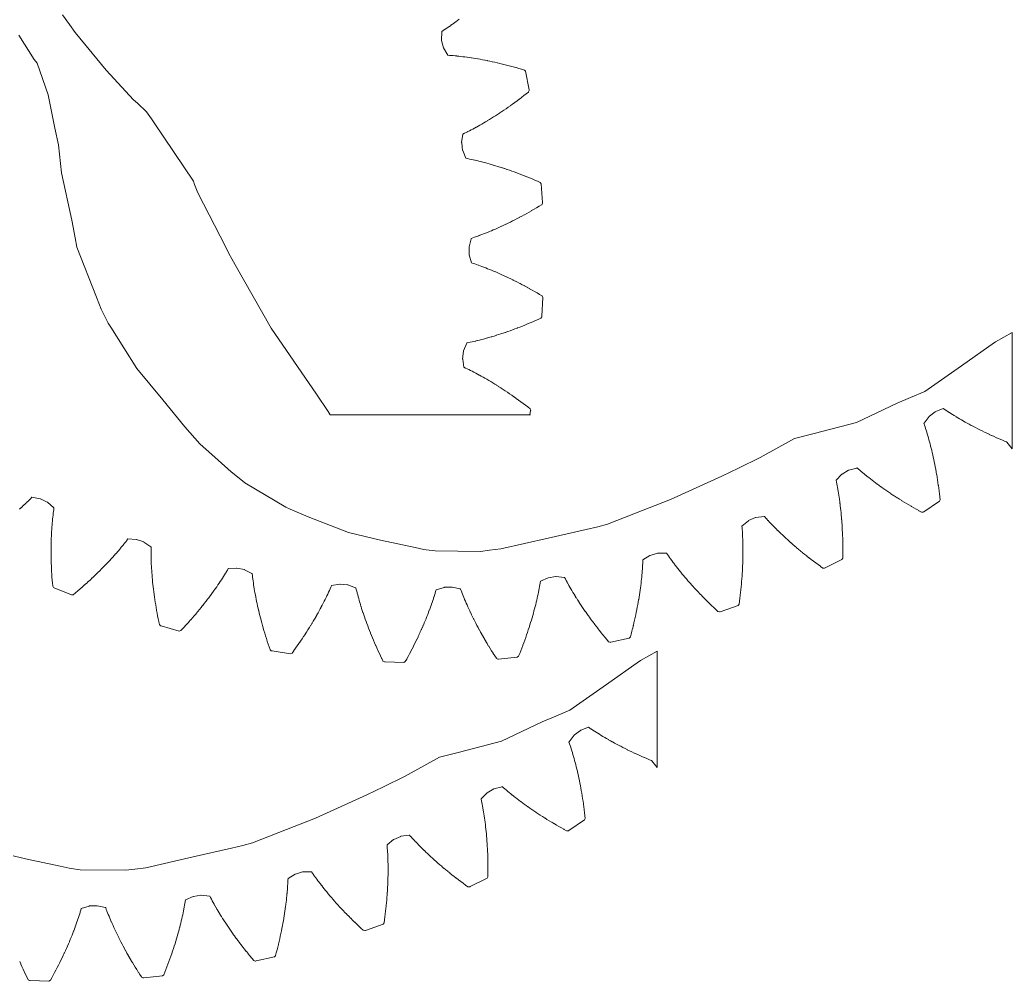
# Model space of a CAD drawing. Header units: inches. Extents: x 503.6 to 598.2, y -152.3 to -73.6.
# Drawn here: x 550.89 to 598.22, y -152.26 to -106.42 of the extents above; entities that cross this region are included whole.
import ezdxf

# ---------------------------------------------------------------- set-up
doc = ezdxf.new("R2010")
doc.units = ezdxf.units.IN
doc.header["$MEASUREMENT"] = 0
doc.layers.add('Layer 1', color=7, linetype='Continuous')

msp = doc.modelspace()

# ---------------------------------------------------------------- linework, layer by layer
at = {"layer": 'Layer 1', "color": 163, "lineweight": 5}
for points in [[(571.844, -106.396), (571.764, -106.455), (571.762, -106.457), (571.684, -106.514), (571.681, -106.516), (571.604, -106.572), (571.601, -106.574), (571.525, -106.629), (571.522, -106.63), (571.448, -106.683), (571.445, -106.685), (571.371, -106.736), (571.368, -106.738), (571.296, -106.788), (571.293, -106.79), (571.222, -106.838), (571.219, -106.84), (571.149, -106.887), (571.146, -106.888), (571.077, -106.934), (571.074, -106.935), (571.006, -106.979), (571.006, -106.993), (570.999, -107.39), (571.002, -107.402), (571.091, -107.752), (571.098, -107.764), (571.296, -108.109), (571.298, -108.109), (571.379, -108.115), (571.383, -108.115), (571.465, -108.122), (571.468, -108.122), (571.552, -108.129), (571.555, -108.129), (571.642, -108.137), (571.645, -108.138), (571.733, -108.146), (571.736, -108.147), (571.825, -108.156), (571.828, -108.156), (571.92, -108.167), (571.923, -108.167), (572.016, -108.178), (572.019, -108.179), (572.113, -108.191), (572.117, -108.191), (572.213, -108.204), (572.216, -108.204), (572.314, -108.218), (572.318, -108.219), (572.417, -108.233), (572.421, -108.234), (572.522, -108.249), (572.525, -108.25), (572.628, -108.267), (572.631, -108.267), (572.736, -108.285), (572.74, -108.285), (572.845, -108.304), (572.849, -108.305), (572.957, -108.324), (572.96, -108.325), (573.07, -108.346), (573.073, -108.347), (573.184, -108.368), (573.188, -108.369), (573.3, -108.392), (573.304, -108.393), (573.418, -108.417), (573.422, -108.418), (573.537, -108.443), (573.541, -108.444), (573.658, -108.47), (573.662, -108.471), (573.78, -108.499), (573.785, -108.5), (573.905, -108.528), (573.909, -108.53), (574.03, -108.56), (574.035, -108.561), (574.157, -108.592), (574.162, -108.593), (574.286, -108.626), (574.29, -108.627), (574.416, -108.661), (574.42, -108.662), (574.548, -108.697), (574.552, -108.698), (574.681, -108.735), (574.685, -108.736), (574.816, -108.774), (574.82, -108.775), (574.952, -108.815), (574.953, -108.817), (575.006, -108.874), (575.175, -109.755), (575.18, -109.785), (575.18, -109.788), (575.152, -109.86), (575.148, -109.863), (575.041, -109.948), (575.037, -109.951), (574.93, -110.034), (574.927, -110.037), (574.82, -110.119), (574.817, -110.122), (574.712, -110.201), (574.708, -110.204), (574.603, -110.282), (574.6, -110.285), (574.496, -110.361), (574.493, -110.363), (574.39, -110.438), (574.387, -110.44), (574.285, -110.513), (574.282, -110.516), (574.181, -110.587), (574.177, -110.589), (574.078, -110.659), (574.074, -110.661), (573.975, -110.729), (573.972, -110.731), (573.874, -110.797), (573.871, -110.799), (573.774, -110.864), (573.771, -110.866), (573.675, -110.928), (573.671, -110.931), (573.577, -110.992), (573.574, -110.994), (573.48, -111.053), (573.476, -111.055), (573.384, -111.113), (573.381, -111.115), (573.289, -111.172), (573.286, -111.174), (573.196, -111.229), (573.193, -111.231), (573.103, -111.284), (573.1, -111.286), (573.012, -111.338), (573.009, -111.339), (572.922, -111.39), (572.919, -111.391), (572.833, -111.44), (572.831, -111.442), (572.746, -111.49), (572.743, -111.491), (572.66, -111.537), (572.657, -111.539), (572.575, -111.583), (572.572, -111.585), (572.491, -111.628), (572.488, -111.63), (572.409, -111.672), (572.406, -111.673), (572.327, -111.714), (572.325, -111.715), (572.248, -111.754), (572.245, -111.755), (572.169, -111.793), (572.167, -111.795), (572.092, -111.831), (572.089, -111.832), (572.016, -111.868), (572.014, -111.881), (571.959, -112.275), (571.96, -112.287), (572.006, -112.645), (572.012, -112.658), (572.165, -113.025), (572.168, -113.025), (572.248, -113.041), (572.25, -113.041), (572.332, -113.058), (572.334, -113.059), (572.417, -113.076), (572.42, -113.077), (572.505, -113.095), (572.508, -113.096), (572.594, -113.115), (572.597, -113.116), (572.685, -113.136), (572.688, -113.137), (572.777, -113.159), (572.78, -113.159), (572.871, -113.182), (572.874, -113.183), (572.967, -113.206), (572.97, -113.207), (573.063, -113.231), (573.067, -113.232), (573.162, -113.258), (573.166, -113.259), (573.263, -113.286), (573.266, -113.287), (573.365, -113.315), (573.368, -113.316), (573.468, -113.345), (573.471, -113.346), (573.573, -113.376), (573.576, -113.377), (573.679, -113.409), (573.683, -113.41), (573.787, -113.442), (573.79, -113.444), (573.896, -113.478), (573.9, -113.479), (574.007, -113.514), (574.011, -113.515), (574.119, -113.552), (574.123, -113.553), (574.233, -113.591), (574.237, -113.592), (574.348, -113.631), (574.352, -113.633), (574.465, -113.673), (574.469, -113.675), (574.583, -113.717), (574.587, -113.718), (574.703, -113.761), (574.706, -113.763), (574.824, -113.808), (574.827, -113.809), (574.945, -113.855), (574.95, -113.857), (575.069, -113.905), (575.073, -113.906), (575.194, -113.955), (575.198, -113.957), (575.32, -114.008), (575.324, -114.009), (575.448, -114.062), (575.452, -114.063), (575.577, -114.117), (575.581, -114.119), (575.706, -114.174), (575.708, -114.176), (575.753, -114.239), (575.813, -115.135), (575.814, -115.165), (575.813, -115.168), (575.777, -115.236), (575.773, -115.239), (575.656, -115.31), (575.652, -115.312), (575.535, -115.382), (575.531, -115.384), (575.416, -115.452), (575.412, -115.455), (575.298, -115.521), (575.294, -115.523), (575.181, -115.588), (575.177, -115.59), (575.065, -115.653), (575.061, -115.655), (574.95, -115.716), (574.946, -115.718), (574.836, -115.778), (574.832, -115.78), (574.724, -115.838), (574.72, -115.84), (574.612, -115.897), (574.609, -115.899), (574.502, -115.954), (574.499, -115.955), (574.394, -116.009), (574.39, -116.011), (574.286, -116.063), (574.282, -116.065), (574.18, -116.115), (574.176, -116.117), (574.075, -116.166), (574.071, -116.167), (573.971, -116.215), (573.967, -116.217), (573.868, -116.263), (573.865, -116.264), (573.767, -116.309), (573.764, -116.311), (573.667, -116.354), (573.664, -116.356), (573.569, -116.398), (573.566, -116.399), (573.472, -116.44), (573.469, -116.441), (573.376, -116.48), (573.373, -116.482), (573.282, -116.52), (573.279, -116.521), (573.189, -116.558), (573.186, -116.559), (573.097, -116.594), (573.094, -116.596), (573.007, -116.63), (573.005, -116.631), (572.919, -116.664), (572.916, -116.665), (572.832, -116.697), (572.829, -116.698), (572.746, -116.729), (572.743, -116.73), (572.662, -116.759), (572.659, -116.76), (572.579, -116.788), (572.576, -116.789), (572.498, -116.816), (572.495, -116.817), (572.418, -116.843), (572.415, -116.857), (572.311, -117.24), (572.311, -117.253), (572.313, -117.614), (572.317, -117.627), (572.424, -118.01), (572.426, -118.011), (572.504, -118.036), (572.506, -118.037), (572.585, -118.063), (572.588, -118.064), (572.668, -118.092), (572.671, -118.093), (572.752, -118.122), (572.755, -118.123), (572.838, -118.152), (572.841, -118.153), (572.926, -118.185), (572.929, -118.186), (573.014, -118.218), (573.018, -118.219), (573.105, -118.252), (573.108, -118.254), (573.197, -118.288), (573.2, -118.29), (573.29, -118.325), (573.293, -118.327), (573.385, -118.364), (573.388, -118.365), (573.481, -118.404), (573.484, -118.405), (573.578, -118.445), (573.582, -118.446), (573.677, -118.487), (573.68, -118.489), (573.777, -118.531), (573.781, -118.533), (573.879, -118.577), (573.882, -118.578), (573.982, -118.624), (573.985, -118.625), (574.086, -118.672), (574.09, -118.674), (574.192, -118.722), (574.195, -118.723), (574.298, -118.773), (574.302, -118.775), (574.407, -118.826), (574.41, -118.828), (574.516, -118.88), (574.52, -118.882), (574.626, -118.936), (574.63, -118.938), (574.738, -118.994), (574.742, -118.996), (574.851, -119.053), (574.855, -119.055), (574.965, -119.114), (574.97, -119.116), (575.081, -119.176), (575.085, -119.178), (575.198, -119.24), (575.201, -119.242), (575.315, -119.306), (575.319, -119.308), (575.434, -119.373), (575.438, -119.375), (575.554, -119.442), (575.558, -119.445), (575.675, -119.513), (575.679, -119.516), (575.797, -119.586), (575.798, -119.588), (575.835, -119.656), (575.784, -120.552), (575.782, -120.583), (575.781, -120.585), (575.736, -120.648), (575.732, -120.65), (575.607, -120.707), (575.603, -120.709), (575.479, -120.763), (575.474, -120.765), (575.352, -120.818), (575.348, -120.82), (575.226, -120.872), (575.222, -120.874), (575.102, -120.924), (575.097, -120.926), (574.978, -120.974), (574.974, -120.976), (574.857, -121.023), (574.853, -121.025), (574.736, -121.07), (574.732, -121.072), (574.617, -121.116), (574.613, -121.118), (574.5, -121.161), (574.496, -121.162), (574.383, -121.204), (574.379, -121.205), (574.269, -121.245), (574.265, -121.247), (574.155, -121.285), (574.151, -121.287), (574.043, -121.324), (574.039, -121.326), (573.933, -121.362), (573.929, -121.363), (573.823, -121.398), (573.82, -121.399), (573.716, -121.433), (573.712, -121.434), (573.61, -121.466), (573.606, -121.467), (573.505, -121.499), (573.502, -121.5), (573.402, -121.53), (573.399, -121.531), (573.301, -121.559), (573.297, -121.56), (573.201, -121.588), (573.197, -121.589), (573.102, -121.616), (573.099, -121.616), (573.006, -121.642), (573.002, -121.643), (572.91, -121.667), (572.907, -121.668), (572.816, -121.691), (572.813, -121.692), (572.724, -121.714), (572.721, -121.715), (572.634, -121.736), (572.631, -121.737), (572.545, -121.757), (572.542, -121.758), (572.458, -121.777), (572.455, -121.778), (572.372, -121.796), (572.369, -121.796), (572.288, -121.814), (572.285, -121.814), (572.206, -121.831), (572.2, -121.843), (572.051, -122.211), (572.049, -122.224), (572.006, -122.582), (572.009, -122.596), (572.068, -122.989), (572.07, -122.99), (572.144, -123.025), (572.146, -123.026), (572.221, -123.062), (572.224, -123.063), (572.3, -123.1), (572.303, -123.102), (572.38, -123.14), (572.383, -123.142), (572.462, -123.181), (572.464, -123.183), (572.545, -123.224), (572.547, -123.225), (572.629, -123.268), (572.631, -123.269), (572.714, -123.313), (572.717, -123.315), (572.801, -123.36), (572.804, -123.362), (572.889, -123.409), (572.892, -123.41), (572.978, -123.458), (572.981, -123.46), (573.068, -123.51), (573.071, -123.512), (573.16, -123.563), (573.163, -123.564), (573.253, -123.617), (573.256, -123.619), (573.347, -123.673), (573.35, -123.675), (573.442, -123.73), (573.445, -123.732), (573.538, -123.79), (573.542, -123.792), (573.636, -123.85), (573.639, -123.852), (573.735, -123.913), (573.738, -123.915), (573.834, -123.977), (573.838, -123.979), (573.935, -124.042), (573.939, -124.045), (574.037, -124.11), (574.04, -124.112), (574.14, -124.179), (574.143, -124.181), (574.244, -124.25), (574.247, -124.252), (574.349, -124.322), (574.353, -124.325), (574.455, -124.397), (574.458, -124.399), (574.562, -124.473), (574.565, -124.475), (574.67, -124.551), (574.673, -124.553), (574.778, -124.63), (574.782, -124.633), (574.888, -124.712), (574.891, -124.715), (574.999, -124.795), (575.002, -124.798), (575.11, -124.88), (575.114, -124.883), (575.222, -124.967), (575.223, -124.97), (575.251, -125.042), (575.25, -125.049), (575.212, -125.254), (575.214, -125.254), (575.25, -125.261), (575.218, -125.261), (575.216, -125.261), (575.215, -125.261), (574.603, -125.261), (574.545, -125.261), (574.49, -125.261), (574.437, -125.261), (574.385, -125.261), (574.335, -125.261), (572.744, -125.261), (572.683, -125.261), (572.675, -125.261), (572.674, -125.261), (572.672, -125.261), (572.671, -125.261), (572.67, -125.261), (572.668, -125.261), (572.667, -125.261), (572.66, -125.261), (572.655, -125.261), (572.651, -125.261), (572.539, -125.261), (572.295, -125.261), (572.189, -125.261), (572.087, -125.261), (571.989, -125.261), (571.893, -125.261), (571.801, -125.261), (571.712, -125.261), (571.626, -125.261), (571.543, -125.261), (571.462, -125.261), (571.384, -125.261), (571.308, -125.261), (571.235, -125.261), (571.164, -125.261), (571.025, -125.261), (569.745, -125.261), (569.681, -125.261), (569.62, -125.261), (569.561, -125.261), (569.505, -125.261), (569.45, -125.261), (569.409, -125.261), (569.276, -125.261), (567.404, -125.261), (565.857, -125.261), (565.837, -125.261), (565.692, -125.261), (565.588, -125.105), (565.036, -124.275), (562.871, -121.124), (561.154, -118.108), (560.993, -117.826), (560.852, -117.567), (560.713, -117.267), (559.373, -114.678), (559.223, -114.274), (559.167, -114.122), (557.289, -111.333), (557.163, -111.15), (556.929, -110.812), (556.493, -110.401), (556.313, -110.231), (554.997, -108.814), (553.528, -107.019), (553.254, -106.641), (552.927, -106.191)], [(550.832, -107.153), (551.572, -108.316), (551.718, -108.485), (552.237, -109.999), (552.561, -111.589), (552.722, -112.381), (552.871, -113.711), (553.358, -115.981), (553.523, -116.818), (553.611, -117.264), (554.546, -119.648), (554.768, -120.213), (555.094, -120.879), (555.221, -121.079), (556.468, -123.047), (557.698, -124.543), (558.755, -125.83), (559.466, -126.635), (560.35, -127.421), (560.972, -127.974), (561.431, -128.348), (561.616, -128.501), (563.576, -129.659), (563.775, -129.751), (564.637, -130.119), (566.565, -130.865), (568.082, -131.241), (569.736, -131.586), (570.16, -131.675), (570.268, -131.69), (570.691, -131.75), (572.864, -131.77), (573.291, -131.719), (573.822, -131.655), (576.083, -131.142), (577.902, -130.729), (578.447, -130.603), (578.914, -130.466), (580.164, -129.978), (581.923, -129.291), (584.366, -128.175), (585.157, -127.796), (586.196, -127.298), (587.836, -126.386), (588.775, -126.143), (590.786, -125.624), (592.725, -124.699), (593.375, -124.429), (594.046, -124.149), (595.794, -122.917), (597.373, -121.803), (597.403, -121.786), (597.422, -121.776), (598.216, -121.329), (598.216, -121.6), (598.216, -121.771), (598.216, -122.364), (598.216, -122.442), (598.216, -122.568), (598.216, -123.657), (598.216, -123.766), (598.216, -123.857), (598.216, -124.579), (598.216, -124.625), (598.216, -124.672), (598.216, -124.72), (598.216, -124.769), (598.216, -124.818), (598.216, -124.868), (598.216, -124.919), (598.216, -124.971), (598.216, -125.023), (598.216, -125.076), (598.216, -125.129), (598.216, -125.183), (598.216, -125.238), (598.216, -125.294), (598.216, -125.35), (598.216, -125.407), (598.216, -125.465), (598.216, -125.5), (598.216, -125.558), (598.216, -125.718), (598.216, -125.778), (598.216, -125.838), (598.216, -125.9), (598.216, -125.962), (598.216, -126.024), (598.216, -126.087), (598.216, -126.151), (598.216, -126.215), (598.216, -126.28), (598.216, -126.345), (598.216, -126.411), (598.216, -126.477), (598.216, -126.527), (598.216, -126.872), (597.957, -126.564), (597.944, -126.547), (597.94, -126.546), (597.849, -126.509), (597.845, -126.507), (597.723, -126.456), (597.719, -126.454), (597.599, -126.402), (597.595, -126.401), (597.478, -126.349), (597.474, -126.347), (597.358, -126.296), (597.354, -126.294), (597.24, -126.242), (597.236, -126.24), (597.124, -126.189), (597.12, -126.187), (597.01, -126.135), (597.007, -126.133), (596.899, -126.082), (596.895, -126.08), (596.789, -126.028), (596.785, -126.026), (596.681, -125.975), (596.677, -125.973), (596.575, -125.921), (596.572, -125.919), (596.471, -125.868), (596.468, -125.866), (596.37, -125.815), (596.366, -125.813), (596.27, -125.762), (596.266, -125.76), (596.172, -125.709), (596.169, -125.707), (596.076, -125.656), (596.073, -125.655), (595.982, -125.604), (595.978, -125.602), (595.89, -125.552), (595.887, -125.55), (595.799, -125.5), (595.797, -125.498), (595.711, -125.449), (595.708, -125.447), (595.625, -125.397), (595.622, -125.396), (595.54, -125.346), (595.538, -125.345), (595.458, -125.296), (595.457, -125.296), (595.455, -125.294), (595.377, -125.246), (595.374, -125.244), (595.298, -125.196), (595.295, -125.194), (595.222, -125.147), (595.222, -125.147), (595.218, -125.145), (595.146, -125.098), (595.143, -125.096), (595.073, -125.05), (595.07, -125.048), (595.002, -125.002), (595.002, -125.002), (594.999, -125), (594.933, -124.955), (594.57, -125.1), (594.551, -125.108), (594.268, -125.324), (594.262, -125.329), (594.259, -125.331), (594.254, -125.335), (594.015, -125.649), (594.01, -125.656), (594.005, -125.662), (594.006, -125.664), (594.032, -125.741), (594.033, -125.744), (594.06, -125.823), (594.06, -125.826), (594.087, -125.906), (594.087, -125.909), (594.114, -125.991), (594.115, -125.994), (594.141, -126.079), (594.142, -126.082), (594.168, -126.168), (594.169, -126.171), (594.195, -126.259), (594.196, -126.262), (594.222, -126.352), (594.223, -126.355), (594.249, -126.447), (594.249, -126.45), (594.275, -126.543), (594.276, -126.547), (594.301, -126.642), (594.302, -126.646), (594.328, -126.743), (594.329, -126.746), (594.353, -126.845), (594.354, -126.849), (594.379, -126.95), (594.38, -126.954), (594.404, -127.056), (594.405, -127.06), (594.43, -127.165), (594.43, -127.169), (594.454, -127.275), (594.455, -127.279), (594.478, -127.388), (594.479, -127.391), (594.502, -127.502), (594.503, -127.506), (594.526, -127.618), (594.526, -127.622), (594.549, -127.736), (594.549, -127.74), (594.571, -127.856), (594.572, -127.86), (594.593, -127.978), (594.594, -127.982), (594.615, -128.102), (594.616, -128.106), (594.636, -128.228), (594.636, -128.232), (594.656, -128.356), (594.657, -128.36), (594.676, -128.485), (594.677, -128.49), (594.695, -128.617), (594.696, -128.621), (594.713, -128.75), (594.714, -128.755), (594.731, -128.886), (594.732, -128.89), (594.748, -129.023), (594.749, -129.028), (594.765, -129.163), (594.765, -129.167), (594.78, -129.304), (594.779, -129.306), (594.747, -129.377), (594.001, -129.876), (593.976, -129.893), (593.973, -129.893), (593.896, -129.896), (593.891, -129.894), (593.771, -129.828), (593.767, -129.825), (593.649, -129.759), (593.645, -129.757), (593.528, -129.691), (593.524, -129.689), (593.41, -129.623), (593.406, -129.621), (593.293, -129.555), (593.29, -129.553), (593.179, -129.487), (593.175, -129.485), (593.067, -129.419), (593.063, -129.417), (592.956, -129.352), (592.953, -129.35), (592.848, -129.284), (592.844, -129.282), (592.741, -129.217), (592.738, -129.215), (592.637, -129.151), (592.634, -129.148), (592.535, -129.084), (592.531, -129.082), (592.434, -129.018), (592.431, -129.015), (592.336, -128.952), (592.333, -128.949), (592.24, -128.886), (592.236, -128.884), (592.145, -128.821), (592.142, -128.819), (592.052, -128.756), (592.049, -128.754), (591.962, -128.692), (591.959, -128.689), (591.873, -128.628), (591.87, -128.625), (591.786, -128.564), (591.783, -128.562), (591.701, -128.501)], [(591.701, -128.501), (591.698, -128.499), (591.618, -128.438), (591.615, -128.436), (591.536, -128.376), (591.534, -128.374), (591.457, -128.315), (591.455, -128.313), (591.38, -128.254), (591.377, -128.252), (591.304, -128.194), (591.301, -128.192), (591.23, -128.134), (591.228, -128.132), (591.158, -128.075), (591.156, -128.073), (591.088, -128.017), (591.085, -128.015), (591.019, -127.959), (591.017, -127.957), (590.952, -127.902), (590.95, -127.9), (590.888, -127.846), (590.886, -127.844), (590.824, -127.791), (590.811, -127.794), (590.427, -127.896), (590.416, -127.902), (590.105, -128.084), (590.095, -128.094), (589.817, -128.378), (589.818, -128.381), (589.834, -128.461), (589.835, -128.463), (589.851, -128.545), (589.852, -128.548), (589.868, -128.631), (589.869, -128.634), (589.885, -128.719), (589.885, -128.722), (589.901, -128.809), (589.901, -128.812), (589.917, -128.9), (589.917, -128.904), (589.932, -128.994), (589.933, -128.997), (589.947, -129.09), (589.948, -129.093), (589.962, -129.187), (589.963, -129.19), (589.977, -129.287), (589.977, -129.29), (589.991, -129.388), (589.991, -129.391), (590.004, -129.491), (590.005, -129.494), (590.017, -129.596), (590.018, -129.599), (590.03, -129.703), (590.031, -129.706), (590.042, -129.812), (590.043, -129.815), (590.054, -129.922), (590.054, -129.926), (590.065, -130.035), (590.065, -130.039), (590.075, -130.149), (590.075, -130.153), (590.084, -130.265), (590.085, -130.269), (590.094, -130.384), (590.094, -130.388), (590.102, -130.504), (590.102, -130.508), (590.109, -130.626), (590.109, -130.63), (590.116, -130.749), (590.116, -130.753), (590.122, -130.875), (590.123, -130.879), (590.128, -131.002), (590.128, -131.007), (590.132, -131.132), (590.132, -131.136), (590.136, -131.263), (590.136, -131.267), (590.139, -131.396), (590.139, -131.4), (590.141, -131.531), (590.141, -131.535), (590.142, -131.667), (590.142, -131.672), (590.142, -131.806), (590.142, -131.81), (590.141, -131.946), (590.141, -131.951), (590.139, -132.088), (590.138, -132.09), (590.097, -132.156), (589.296, -132.56), (589.268, -132.574), (589.265, -132.573), (589.188, -132.567), (589.184, -132.564), (589.073, -132.484), (589.069, -132.481), (588.96, -132.401), (588.956, -132.398), (588.849, -132.318), (588.845, -132.316), (588.74, -132.236), (588.736, -132.234), (588.633, -132.155), (588.629, -132.152), (588.527, -132.073), (588.524, -132.07), (588.424, -131.992), (588.421, -131.989), (588.323, -131.912), (588.319, -131.909), (588.224, -131.831), (588.22, -131.829), (588.126, -131.752), (588.123, -131.749), (588.031, -131.673), (588.028, -131.67), (587.937, -131.594), (587.935, -131.591), (587.846, -131.516), (587.843, -131.513), (587.756, -131.438), (587.753, -131.436), (587.669, -131.361), (587.666, -131.359), (587.583, -131.285), (587.58, -131.282), (587.499, -131.209), (587.496, -131.207), (587.417, -131.134), (587.414, -131.132), (587.336, -131.06), (587.334, -131.057), (587.258, -130.986), (587.255, -130.983), (587.181, -130.913), (587.179, -130.91), (587.107, -130.841), (587.104, -130.838), (587.034, -130.769), (587.031, -130.767), (586.963, -130.698), (586.96, -130.696), (586.893, -130.628), (586.891, -130.626), (586.825, -130.559), (586.823, -130.557), (586.759, -130.491), (586.757, -130.489), (586.695, -130.424), (586.693, -130.421), (586.633, -130.357), (586.631, -130.355), (586.572, -130.291), (586.57, -130.289), (586.512, -130.227), (586.511, -130.225), (586.455, -130.163), (586.453, -130.161), (586.399, -130.1), (586.385, -130.102), (585.992, -130.156), (585.98, -130.161), (585.648, -130.303), (585.638, -130.312), (585.327, -130.56), (585.327, -130.562), (585.334, -130.643), (585.334, -130.646), (585.341, -130.729), (585.341, -130.732), (585.347, -130.817), (585.347, -130.82), (585.352, -130.906), (585.352, -130.909), (585.357, -130.997), (585.358, -131), (585.362, -131.09), (585.362, -131.093), (585.366, -131.185), (585.366, -131.188), (585.369, -131.282), (585.369, -131.285), (585.372, -131.38), (585.372, -131.384), (585.374, -131.481), (585.374, -131.484), (585.376, -131.583), (585.376, -131.586), (585.376, -131.687), (585.376, -131.69), (585.377, -131.793), (585.376, -131.796), (585.376, -131.9), (585.376, -131.904), (585.374, -132.01), (585.374, -132.013), (585.372, -132.121), (585.372, -132.125), (585.369, -132.234), (585.369, -132.238), (585.365, -132.349), (585.365, -132.353), (585.361, -132.465), (585.36, -132.469), (585.355, -132.584), (585.355, -132.588), (585.348, -132.704), (585.348, -132.708), (585.341, -132.826), (585.341, -132.83), (585.332, -132.949), (585.332, -132.954), (585.323, -133.075), (585.323, -133.079), (585.313, -133.202), (585.312, -133.206), (585.301, -133.331), (585.301, -133.335), (585.289, -133.461), (585.289, -133.466), (585.275, -133.594), (585.275, -133.598), (585.261, -133.728), (585.26, -133.732), (585.245, -133.863), (585.245, -133.868), (585.228, -134.001), (585.227, -134.005), (585.21, -134.14), (585.209, -134.145), (585.191, -134.281), (585.189, -134.283), (585.141, -134.343), (584.296, -134.645), (584.267, -134.656), (584.264, -134.655), (584.188, -134.639), (584.185, -134.636), (584.084, -134.542), (584.081, -134.539), (583.982, -134.446), (583.979, -134.443), (583.882, -134.351), (583.879, -134.348), (583.784, -134.256), (583.78, -134.253), (583.687, -134.162), (583.684, -134.159), (583.593, -134.068), (583.59, -134.065), (583.5, -133.975), (583.498, -133.972), (583.41, -133.882), (583.407, -133.879), (583.321, -133.791), (583.318, -133.788), (583.234, -133.7), (583.232, -133.697), (583.15, -133.609), (583.147, -133.606), (583.067, -133.52), (583.064, -133.517), (582.985, -133.431), (582.983, -133.428), (582.906, -133.343), (582.903, -133.34), (582.829, -133.256), (582.826, -133.253), (582.753, -133.17), (582.75, -133.167), (582.679, -133.084), (582.676, -133.081), (582.606, -132.999), (582.604, -132.997), (582.536, -132.916), (582.534, -132.913), (582.467, -132.833), (582.465, -132.83), (582.4, -132.751), (582.398, -132.748), (582.335, -132.67), (582.332, -132.667), (582.271, -132.59), (582.269, -132.588), (582.209, -132.511), (582.207, -132.509), (582.149, -132.433), (582.147, -132.431), (582.09, -132.356), (582.088, -132.354), (582.033, -132.28), (582.031, -132.278), (581.977, -132.206), (581.976, -132.203), (581.924, -132.132), (581.922, -132.13), (581.871, -132.059), (581.869, -132.057), (581.82, -131.988), (581.819, -131.986), (581.771, -131.918), (581.77, -131.915), (581.723, -131.848), (581.71, -131.848), (581.312, -131.854), (581.3, -131.857), (580.953, -131.958), (580.942, -131.965), (580.603, -132.173), (580.603, -132.175), (580.6, -132.257), (580.6, -132.26), (580.596, -132.342), (580.595, -132.345), (580.591, -132.43), (580.591, -132.433), (580.585, -132.519), (580.585, -132.522), (580.579, -132.61), (580.579, -132.614), (580.572, -132.703), (580.572, -132.707), (580.565, -132.798), (580.564, -132.801), (580.556, -132.894), (580.556, -132.898), (580.547, -132.993), (580.547, -132.996), (580.537, -133.092), (580.536, -133.096), (580.525, -133.194), (580.525, -133.197), (580.513, -133.297), (580.513, -133.301), (580.5, -133.402), (580.5, -133.406), (580.487, -133.509), (580.486, -133.513), (580.472, -133.617), (580.471, -133.621), (580.456, -133.728), (580.455, -133.731), (580.439, -133.839), (580.438, -133.843), (580.421, -133.953), (580.42, -133.957), (580.402, -134.068), (580.401, -134.072), (580.382, -134.185), (580.381, -134.189), (580.361, -134.303), (580.36, -134.307), (580.338, -134.423), (580.337, -134.427), (580.315, -134.545), (580.314, -134.549), (580.29, -134.668), (580.289, -134.672), (580.264, -134.793), (580.263, -134.797), (580.237, -134.92), (580.236, -134.924), (580.209, -135.048), (580.208, -135.052), (580.179, -135.177), (580.178, -135.182), (580.148, -135.309), (580.147, -135.313), (580.116, -135.441), (580.114, -135.446), (580.082, -135.576), (580.081, -135.58), (580.047, -135.711), (580.046, -135.716), (580.01, -135.849), (580.008, -135.851), (579.953, -135.905), (579.078, -136.101), (579.047, -136.107), (579.045, -136.106), (578.972, -136.081), (578.969, -136.078), (578.88, -135.973), (578.877, -135.969), (578.791, -135.865), (578.788, -135.861), (578.703, -135.758), (578.7, -135.754), (578.617, -135.651), (578.614, -135.648), (578.533, -135.546), (578.53, -135.542), (578.451, -135.441), (578.448, -135.438), (578.371, -135.337), (578.368, -135.334), (578.292, -135.235), (578.29, -135.231), (578.215, -135.133), (578.213, -135.129), (578.14, -135.032), (578.138, -135.028), (578.067, -134.932), (578.065, -134.928), (577.996, -134.833), (577.993, -134.829), (577.926, -134.735), (577.924, -134.731), (577.858, -134.637), (577.856, -134.634), (577.792, -134.541), (577.79, -134.538), (577.727, -134.446), (577.725, -134.443), (577.664, -134.352), (577.662, -134.349), (577.603, -134.26), (577.601, -134.257), (577.543, -134.168), (577.541, -134.165), (577.486, -134.077), (577.483, -134.074), (577.429, -133.988), (577.427, -133.985), (577.374, -133.899), (577.372, -133.896), (577.321, -133.812), (577.319, -133.809), (577.269, -133.726), (577.267, -133.723), (577.219, -133.641), (577.217, -133.639), (577.17, -133.558), (577.168, -133.555), (577.122, -133.476), (577.121, -133.473), (577.077, -133.395), (577.075, -133.392), (577.032, -133.315), (577.031, -133.312), (576.989, -133.236), (576.988, -133.234), (576.947, -133.159), (576.946, -133.157), (576.907, -133.083), (576.906, -133.081), (576.868, -133.009), (576.855, -133.007), (576.46, -132.964), (576.448, -132.966), (576.091, -133.023), (576.078, -133.028), (575.716, -133.193), (575.716, -133.196), (575.703, -133.276), (575.702, -133.279), (575.689, -133.36), (575.688, -133.363), (575.673, -133.447), (575.672, -133.45), (575.657, -133.535), (575.656, -133.538), (575.639, -133.624), (575.639, -133.628), (575.621, -133.716), (575.62, -133.719), (575.602, -133.809), (575.601, -133.812), (575.581, -133.903), (575.581, -133.907), (575.56, -134), (575.559, -134.003), (575.538, -134.097), (575.537, -134.101), (575.514, -134.197), (575.513, -134.2), (575.489, -134.298), (575.489, -134.301), (575.464, -134.401), (575.463, -134.404), (575.437, -134.505), (575.436, -134.508), (575.409, -134.611), (575.408, -134.614), (575.38, -134.718), (575.379, -134.722), (575.349, -134.827), (575.348, -134.831), (575.317, -134.937), (575.316, -134.941), (575.284, -135.049), (575.283, -135.053), (575.25, -135.163), (575.249, -135.166), (575.214, -135.278), (575.213, -135.281), (575.177, -135.394), (575.176, -135.398), (575.139, -135.512), (575.138, -135.516), (575.099, -135.631), (575.098, -135.635), (575.058, -135.752), (575.057, -135.756), (575.016, -135.874), (575.014, -135.878), (574.972, -135.998), (574.97, -136.002), (574.927, -136.123), (574.925, -136.127), (574.88, -136.249), (574.878, -136.253), (574.831, -136.377), (574.829, -136.381), (574.781, -136.506), (574.779, -136.51), (574.73, -136.636), (574.728, -136.641), (574.677, -136.768), (574.675, -136.77), (574.613, -136.817), (573.72, -136.904), (573.689, -136.907), (573.687, -136.905), (573.617, -136.871), (573.615, -136.867), (573.54, -136.752), (573.537, -136.748), (573.464, -136.634), (573.462, -136.63), (573.39, -136.517), (573.388, -136.513), (573.318, -136.401), (573.316, -136.397), (573.248, -136.286), (573.245, -136.282), (573.179, -136.172), (573.177, -136.168), (573.112, -136.059), (573.11, -136.056), (573.047, -135.948), (573.045, -135.944), (572.983, -135.837), (572.981, -135.833), (572.921, -135.728), (572.919, -135.724), (572.861, -135.619), (572.859, -135.616), (572.802, -135.512), (572.801, -135.509), (572.745, -135.406), (572.743, -135.403), (572.69, -135.302), (572.688, -135.298), (572.636, -135.198), (572.634, -135.195), (572.583, -135.096), (572.581, -135.093), (572.532, -134.995), (572.531, -134.992), (572.483, -134.895), (572.481, -134.892), (572.435, -134.797), (572.433, -134.794), (572.389, -134.7), (572.387, -134.697), (572.343, -134.604), (572.342, -134.601), (572.3, -134.51), (572.298, -134.507), (572.258, -134.417), (572.256, -134.414), (572.217, -134.325), (572.216, -134.322), (572.177, -134.235), (572.176, -134.232), (572.139, -134.146), (572.138, -134.143), (572.102, -134.058), (572.101, -134.055), (572.067, -133.972), (572.065, -133.969), (572.032, -133.888), (572.031, -133.885), (571.999, -133.804), (571.998, -133.802), (571.968, -133.723), (571.966, -133.72), (571.937, -133.642), (571.936, -133.64), (571.908, -133.564), (571.894, -133.56), (571.507, -133.469), (571.495, -133.469), (571.134, -133.482), (571.121, -133.486), (570.742, -133.605), (570.741, -133.608), (570.718, -133.686), (570.717, -133.688), (570.693, -133.768), (570.693, -133.771), (570.667, -133.852), (570.666, -133.854), (570.64, -133.937), (570.639, -133.94), (570.612, -134.024), (570.611, -134.027), (570.583, -134.112), (570.582, -134.115), (570.552, -134.202), (570.551, -134.205), (570.52, -134.293), (570.519, -134.297), (570.487, -134.386), (570.486, -134.389), (570.453, -134.481), (570.452, -134.484), (570.418, -134.576), (570.416, -134.58), (570.38, -134.674), (570.379, -134.677), (570.342, -134.772), (570.341, -134.776), (570.303, -134.873), (570.301, -134.876), (570.262, -134.974), (570.26, -134.978), (570.22, -135.077), (570.218, -135.08), (570.176, -135.181), (570.175, -135.185), (570.131, -135.287), (570.13, -135.291), (570.085, -135.394), (570.083, -135.398), (570.037, -135.502), (570.035, -135.506), (569.987, -135.612), (569.986, -135.616), (569.936, -135.723), (569.935, -135.727), (569.884, -135.835), (569.882, -135.839), (569.83, -135.949), (569.828, -135.953), (569.774, -136.064), (569.772, -136.068), (569.717, -136.18), (569.715, -136.184), (569.658, -136.297), (569.656, -136.301), (569.598, -136.415), (569.596, -136.419), (569.536, -136.535), (569.534, -136.539), (569.472, -136.656), (569.469, -136.66), (569.406, -136.778), (569.404, -136.782), (569.339, -136.901), (569.337, -136.905), (569.27, -137.025), (569.268, -137.027), (569.201, -137.066), (568.304, -137.042), (568.273, -137.041), (568.271, -137.04), (568.206, -136.998), (568.204, -136.993), (568.144, -136.87), (568.142, -136.866), (568.084, -136.743), (568.081, -136.739), (568.025, -136.618), (568.023, -136.614), (567.967, -136.494), (567.965, -136.49), (567.912, -136.371), (567.91, -136.367), (567.858, -136.25), (567.855, -136.246), (567.805, -136.13), (567.803, -136.126), (567.754, -136.011), (567.752, -136.007), (567.704, -135.893), (567.703, -135.889), (567.656, -135.777), (567.655, -135.773), (567.61, -135.662), (567.608, -135.658), (567.565, -135.549), (567.563, -135.545), (567.521, -135.436), (567.52, -135.433), (567.479, -135.326), (567.477, -135.322), (567.438, -135.216), (567.437, -135.213), (567.398, -135.109), (567.397, -135.105), (567.36, -135.002), (567.359, -134.999), (567.324, -134.897), (567.322, -134.894), (567.288, -134.794), (567.287, -134.79), (567.254, -134.692), (567.253, -134.688), (567.221, -134.591), (567.22, -134.588), (567.189, -134.492), (567.188, -134.489), (567.159, -134.394), (567.157, -134.391), (567.129, -134.298), (567.129, -134.295), (567.101, -134.204), (567.1, -134.201), (567.074, -134.111), (567.073, -134.108), (567.048, -134.02), (567.048, -134.017), (567.024, -133.93), (567.023, -133.927), (567, -133.842), (566.999, -133.839), (566.978, -133.755), (566.977, -133.752), (566.956, -133.67), (566.955, -133.667), (566.935, -133.587), (566.935, -133.584), (566.916, -133.505), (566.903, -133.5), (566.53, -133.361), (566.518, -133.36), (566.158, -133.329), (566.145, -133.331), (565.754, -133.403), (565.753, -133.405), (565.721, -133.48), (565.72, -133.482), (565.686, -133.558), (565.685, -133.561), (565.65, -133.638), (565.649, -133.641), (565.612, -133.719), (565.611, -133.722), (565.574, -133.802), (565.572, -133.805), (565.534, -133.886), (565.532, -133.889), (565.492, -133.972), (565.491, -133.975), (565.45, -134.059), (565.448, -134.061), (565.405, -134.147), (565.404, -134.15), (565.36, -134.236), (565.358, -134.239), (565.313, -134.327), (565.311, -134.33), (565.264, -134.419), (565.263, -134.422), (565.214, -134.512), (565.212, -134.515), (565.163, -134.607), (565.161, -134.61), (565.11, -134.702), (565.108, -134.706), (565.055, -134.799), (565.053, -134.803), (564.999, -134.897), (564.997, -134.901), (564.941, -134.997), (564.939, -135), (564.882, -135.097), (564.88, -135.101), (564.821, -135.199), (564.819, -135.202), (564.759, -135.302), (564.756, -135.305), (564.694, -135.406), (564.692, -135.409), (564.628, -135.51), (564.626, -135.514), (564.561, -135.617), (564.559, -135.62), (564.492, -135.724), (564.489, -135.727), (564.42, -135.832), (564.418, -135.835), (564.348, -135.941), (564.345, -135.945), (564.273, -136.051), (564.27, -136.055), (564.197, -136.162), (564.194, -136.166), (564.119, -136.274), (564.116, -136.278), (564.039, -136.387), (564.036, -136.391), (563.957, -136.501), (563.954, -136.505), (563.874, -136.616), (563.871, -136.617), (563.8, -136.648), (562.913, -136.514), (562.882, -136.509), (562.88, -136.508), (562.821, -136.458), (562.819, -136.453), (562.775, -136.323), (562.773, -136.319), (562.73, -136.19), (562.729, -136.186), (562.687, -136.059), (562.686, -136.055), (562.645, -135.929), (562.644, -135.924), (562.605, -135.8), (562.604, -135.796), (562.567, -135.673), (562.565, -135.669), (562.529, -135.547), (562.528, -135.543), (562.493, -135.423), (562.492, -135.419), (562.458, -135.3), (562.457, -135.296), (562.425, -135.179), (562.424, -135.175), (562.393, -135.059), (562.392, -135.055), (562.362, -134.941), (562.361, -134.937), (562.333, -134.824), (562.332, -134.821), (562.304, -134.709), (562.303, -134.705), (562.277, -134.596), (562.276, -134.592), (562.251, -134.484), (562.25, -134.48), (562.227, -134.374), (562.226, -134.37), (562.203, -134.265), (562.202, -134.261), (562.18, -134.158), (562.18, -134.154), (562.159, -134.052), (562.158, -134.049), (562.139, -133.948), (562.138, -133.945), (562.119, -133.846), (562.119, -133.843), (562.101, -133.746), (562.1, -133.742), (562.084, -133.647), (562.083, -133.643), (562.067, -133.55), (562.067, -133.546), (562.052, -133.454), (562.052, -133.451), (562.038, -133.36), (562.037, -133.357), (562.024, -133.268), (562.024, -133.265), (562.012, -133.178), (562.011, -133.175), (562, -133.089), (561.999, -133.086), (561.989, -133.002), (561.988, -132.999), (561.979, -132.916), (561.978, -132.914), (561.97, -132.833), (561.957, -132.827), (561.605, -132.643), (561.593, -132.641), (561.239, -132.565), (561.226, -132.566), (560.829, -132.589), (560.828, -132.591), (560.786, -132.661), (560.785, -132.664), (560.742, -132.735), (560.741, -132.737), (560.697, -132.81), (560.695, -132.812), (560.649, -132.886), (560.648, -132.888), (560.601, -132.963), (560.599, -132.966), (560.551, -133.042), (560.549, -133.044), (560.499, -133.121), (560.498, -133.124), (560.446, -133.202), (560.444, -133.205), (560.392, -133.284), (560.39, -133.287), (560.335, -133.367), (560.333, -133.37), (560.278, -133.452), (560.276, -133.455), (560.218, -133.537), (560.216, -133.54), (560.157, -133.623), (560.155, -133.626), (560.094, -133.711), (560.092, -133.714), (560.03, -133.799), (560.028, -133.802), (559.964, -133.889), (559.961, -133.892), (559.896, -133.979), (559.894, -133.982), (559.827, -134.071), (559.824, -134.074), (559.755, -134.163), (559.753, -134.166), (559.682, -134.257), (559.68, -134.26), (559.608, -134.351), (559.605, -134.354), (559.531, -134.446), (559.529, -134.449), (559.453, -134.542), (559.45, -134.546), (559.373, -134.639), (559.37, -134.643), (559.291, -134.737), (559.288, -134.74), (559.207, -134.836), (559.204, -134.839), (559.121, -134.935), (559.118, -134.938), (559.034, -135.035), (559.031, -135.039), (558.944, -135.136), (558.941, -135.14), (558.853, -135.238), (558.85, -135.241), (558.76, -135.34), (558.757, -135.344), (558.665, -135.443), (558.662, -135.447), (558.568, -135.547), (558.565, -135.548), (558.491, -135.569), (557.627, -135.327), (557.597, -135.319), (557.595, -135.317), (557.543, -135.26), (557.542, -135.256), (557.513, -135.121), (557.513, -135.117), (557.485, -134.984), (557.485, -134.979), (557.459, -134.848), (557.458, -134.844), (557.434, -134.714), (557.433, -134.709), (557.41, -134.581), (557.409, -134.577), (557.387, -134.45), (557.386, -134.446), (557.365, -134.321), (557.364, -134.316), (557.344, -134.193), (557.344, -134.189), (557.325, -134.067), (557.324, -134.063), (557.307, -133.942), (557.306, -133.938), (557.29, -133.82), (557.289, -133.816), (557.274, -133.699), (557.273, -133.695), (557.259, -133.579), (557.258, -133.575), (557.245, -133.462), (557.244, -133.458), (557.232, -133.346), (557.231, -133.342), (557.22, -133.231), (557.219, -133.228), (557.209, -133.119), (557.208, -133.115), (557.199, -133.008), (557.198, -133.004), (557.189, -132.899), (557.189, -132.895), (557.181, -132.792), (557.181, -132.788), (557.174, -132.686), (557.174, -132.683), (557.167, -132.582), (557.167, -132.579), (557.162, -132.48), (557.162, -132.477), (557.157, -132.38), (557.156, -132.377), (557.152, -132.282), (557.152, -132.278), (557.149, -132.185), (557.149, -132.182), (557.146, -132.09), (557.146, -132.087), (557.144, -131.997), (557.144, -131.994), (557.143, -131.905), (557.143, -131.902), (557.142, -131.816), (557.142, -131.813), (557.142, -131.728), (557.142, -131.725), (557.142, -131.642), (557.142, -131.64), (557.143, -131.558), (557.132, -131.551), (556.805, -131.325), (556.793, -131.321), (556.452, -131.203), (556.438, -131.202), (556.042, -131.176), (556.04, -131.178), (555.99, -131.242), (555.988, -131.245), (555.937, -131.31), (555.935, -131.312), (555.883, -131.379), (555.881, -131.381), (555.827, -131.449), (555.825, -131.451), (555.769, -131.519), (555.767, -131.522), (555.71, -131.591), (555.708, -131.594), (555.649, -131.664), (555.647, -131.666), (555.586, -131.738), (555.584, -131.74), (555.522, -131.812), (555.52, -131.815), (555.456, -131.888), (555.453, -131.891), (555.388, -131.964), (555.386, -131.967), (555.318, -132.042), (555.316, -132.044), (555.247, -132.12), (555.245, -132.123), (555.174, -132.199), (555.172, -132.202), (555.099, -132.279), (555.097, -132.282), (555.023, -132.36), (555.02, -132.363), (554.944, -132.441), (554.942, -132.444), (554.864, -132.524), (554.862, -132.526), (554.782, -132.607), (554.779, -132.609), (554.698, -132.69), (554.696, -132.693), (554.613, -132.775), (554.61, -132.778), (554.525, -132.86), (554.522, -132.863), (554.435, -132.946), (554.432, -132.948), (554.344, -133.032), (554.341, -133.035), (554.251, -133.119), (554.248, -133.122), (554.155, -133.206), (554.152, -133.209), (554.058, -133.294), (554.055, -133.297), (553.959, -133.383), (553.956, -133.386), (553.858, -133.472), (553.855, -133.475), (553.755, -133.562), (553.752, -133.565), (553.65, -133.652), (553.646, -133.655), (553.543, -133.743), (553.539, -133.746), (553.434, -133.834), (553.431, -133.834), (553.355, -133.846), (552.527, -133.5), (552.498, -133.488), (552.497, -133.486), (552.452, -133.423), (552.451, -133.419), (552.44, -133.282), (552.439, -133.277), (552.429, -133.142), (552.429, -133.137), (552.419, -133.004), (552.419, -132.999), (552.41, -132.868), (552.41, -132.863), (552.403, -132.733), (552.403, -132.728), (552.396, -132.6), (552.396, -132.596), (552.391, -132.469), (552.39, -132.465), (552.386, -132.34), (552.386, -132.335), (552.382, -132.212), (552.382, -132.208), (552.379, -132.086), (552.379, -132.082), (552.378, -131.963), (552.378, -131.958), (552.377, -131.84), (552.377, -131.836), (552.376, -131.72), (552.376, -131.716), (552.377, -131.602), (552.377, -131.598), (552.378, -131.485), (552.378, -131.481), (552.38, -131.37), (552.381, -131.366), (552.384, -131.257), (552.384, -131.253), (552.387, -131.146), (552.387, -131.142), (552.391, -131.036), (552.391, -131.033), (552.396, -130.929), (552.397, -130.925), (552.402, -130.823), (552.402, -130.82), (552.408, -130.719), (552.408, -130.716), (552.415, -130.617), (552.415, -130.614), (552.422, -130.517), (552.422, -130.514), (552.43, -130.419), (552.431, -130.416), (552.439, -130.323), (552.439, -130.32), (552.448, -130.228), (552.448, -130.225), (552.457, -130.136), (552.457, -130.133), (552.467, -130.045), (552.467, -130.042), (552.477, -129.956), (552.477, -129.953), (552.488, -129.869), (552.488, -129.866), (552.499, -129.784), (552.499, -129.781), (552.51, -129.7), (552.5, -129.691), (552.203, -129.427), (552.191, -129.422), (551.867, -129.262), (551.854, -129.26), (551.464, -129.185), (551.462, -129.187), (551.404, -129.245), (551.402, -129.247), (551.344, -129.306), (551.342, -129.308), (551.281, -129.367), (551.279, -129.369), (551.217, -129.43), (551.215, -129.432), (551.151, -129.493), (551.149, -129.495), (551.083, -129.557), (551.081, -129.559), (551.014, -129.621), (551.011, -129.624), (550.943, -129.687), (550.94, -129.689), (550.87, -129.753)], [(549.638, -146.062), (551.154, -146.438), (552.809, -146.784), (553.233, -146.872), (553.341, -146.888), (553.763, -146.948), (555.936, -146.968), (556.364, -146.917), (556.895, -146.852), (559.156, -146.339), (560.975, -145.926), (561.52, -145.8), (561.986, -145.664), (563.237, -145.175), (564.995, -144.488), (567.439, -143.373), (568.229, -142.994), (569.268, -142.495), (570.908, -141.584), (571.848, -141.34), (573.859, -140.821), (575.798, -139.896), (576.447, -139.626), (577.119, -139.346), (578.866, -138.114), (580.446, -137.001), (580.476, -136.983), (580.494, -136.973), (581.289, -136.526), (581.289, -136.798), (581.289, -136.968), (581.289, -137.561), (581.289, -137.64), (581.289, -137.765), (581.289, -138.854), (581.289, -138.964), (581.289, -139.054), (581.289, -139.777), (581.289, -139.822), (581.289, -139.87), (581.289, -139.917), (581.289, -139.966), (581.289, -140.015), (581.289, -140.065), (581.289, -140.117), (581.289, -140.168), (581.289, -140.22), (581.289, -140.273), (581.289, -140.326), (581.289, -140.38), (581.289, -140.435), (581.289, -140.491), (581.289, -140.548), (581.289, -140.604), (581.289, -140.662), (581.289, -140.697), (581.289, -140.755), (581.289, -140.916), (581.289, -140.975), (581.289, -141.035), (581.289, -141.097), (581.289, -141.159), (581.289, -141.221), (581.289, -141.284), (581.289, -141.349), (581.289, -141.412), (581.289, -141.477), (581.289, -141.543), (581.289, -141.608), (581.289, -141.674), (581.289, -141.724), (581.289, -142.069), (581.03, -141.761), (581.016, -141.744), (581.013, -141.743), (580.922, -141.707), (580.918, -141.704), (580.796, -141.653), (580.792, -141.651), (580.672, -141.599), (580.668, -141.598), (580.55, -141.546), (580.546, -141.545), (580.43, -141.494), (580.426, -141.492), (580.313, -141.44), (580.309, -141.437), (580.196, -141.386), (580.193, -141.384), (580.083, -141.332), (580.079, -141.33), (579.971, -141.279), (579.967, -141.278), (579.861, -141.226), (579.858, -141.224), (579.753, -141.173), (579.75, -141.17), (579.648, -141.118), (579.644, -141.116), (579.544, -141.065), (579.541, -141.063), (579.442, -141.012), (579.439, -141.011), (579.342, -140.959), (579.339, -140.958), (579.244, -140.907), (579.241, -140.904), (579.148, -140.854), (579.145, -140.852), (579.054, -140.801), (579.051, -140.799), (578.962, -140.749), (578.959, -140.747), (578.872, -140.697), (578.869, -140.695), (578.784, -140.646), (578.781, -140.644), (578.697, -140.594), (578.694, -140.593), (578.613, -140.543), (578.61, -140.542), (578.53, -140.493), (578.53, -140.493), (578.528, -140.491), (578.45, -140.444), (578.447, -140.441), (578.371, -140.394), (578.368, -140.392), (578.294, -140.344), (578.294, -140.344), (578.291, -140.343), (578.219, -140.295), (578.216, -140.293), (578.146, -140.248), (578.143, -140.245), (578.075, -140.199), (578.074, -140.199), (578.071, -140.198), (578.005, -140.152), (577.643, -140.297), (577.624, -140.305), (577.341, -140.521), (577.334, -140.527), (577.331, -140.528), (577.327, -140.532), (577.087, -140.846), (577.082, -140.854), (577.078, -140.859), (577.078, -140.861), (577.105, -140.939), (577.106, -140.941), (577.132, -141.021), (577.133, -141.023), (577.159, -141.103), (577.16, -141.106), (577.187, -141.188), (577.187, -141.191), (577.213, -141.277), (577.214, -141.279), (577.241, -141.365), (577.242, -141.369), (577.267, -141.456), (577.269, -141.46), (577.294, -141.549), (577.295, -141.553), (577.321, -141.645), (577.322, -141.648), (577.348, -141.74), (577.348, -141.744), (577.374, -141.839), (577.375, -141.843), (577.4, -141.94), (577.401, -141.944), (577.426, -142.042), (577.427, -142.047), (577.452, -142.147), (577.452, -142.151), (577.477, -142.254), (577.478, -142.257), (577.502, -142.362), (577.503, -142.367), (577.527, -142.472), (577.528, -142.476), (577.551, -142.585), (577.552, -142.588), (577.575, -142.699), (577.575, -142.704), (577.598, -142.815), (577.599, -142.819), (577.621, -142.933), (577.622, -142.937), (577.644, -143.054), (577.644, -143.057), (577.666, -143.176), (577.666, -143.179), (577.687, -143.3), (577.688, -143.303), (577.708, -143.425), (577.709, -143.429), (577.728, -143.553), (577.729, -143.558), (577.748, -143.682), (577.749, -143.687), (577.767, -143.815), (577.768, -143.818), (577.786, -143.948), (577.787, -143.952), (577.804, -144.083), (577.804, -144.087), (577.821, -144.22), (577.821, -144.226), (577.837, -144.36), (577.838, -144.364), (577.853, -144.502), (577.852, -144.504), (577.82, -144.575), (577.074, -145.073), (577.048, -145.09), (577.046, -145.09), (576.968, -145.093), (576.964, -145.091), (576.844, -145.026), (576.84, -145.022), (576.721, -144.956), (576.717, -144.955), (576.6, -144.888), (576.597, -144.886), (576.482, -144.821), (576.478, -144.818), (576.366, -144.752), (576.362, -144.751), (576.252, -144.684), (576.248, -144.682), (576.139, -144.617), (576.135, -144.615), (576.029, -144.549), (576.025, -144.547), (575.92, -144.482), (575.917, -144.479), (575.814, -144.414), (575.811, -144.412), (575.71, -144.349), (575.706, -144.345), (575.607, -144.281), (575.604, -144.279), (575.507, -144.216), (575.504, -144.212), (575.408, -144.149), (575.405, -144.146), (575.312, -144.083), (575.309, -144.082), (575.217, -144.019), (575.214, -144.016), (575.125, -143.953), (575.122, -143.951), (575.034, -143.889), (575.031, -143.887), (574.945, -143.826), (574.942, -143.822), (574.858, -143.762), (574.856, -143.759), (574.774, -143.698)], [(574.774, -143.698), (574.771, -143.696), (574.69, -143.635), (574.687, -143.633), (574.609, -143.573), (574.606, -143.571), (574.53, -143.512), (574.527, -143.51), (574.452, -143.451), (574.45, -143.449), (574.376, -143.392), (574.374, -143.389), (574.303, -143.332), (574.3, -143.33), (574.231, -143.272), (574.228, -143.271), (574.16, -143.214), (574.158, -143.212), (574.092, -143.157), (574.09, -143.154), (574.025, -143.099), (574.023, -143.097), (573.96, -143.044), (573.958, -143.041), (573.897, -142.988), (573.884, -142.992), (573.5, -143.094), (573.489, -143.099), (573.177, -143.282), (573.167, -143.292), (572.89, -143.575), (572.89, -143.579), (572.907, -143.659), (572.907, -143.661), (572.924, -143.743), (572.925, -143.745), (572.941, -143.828), (572.941, -143.831), (572.957, -143.917), (572.958, -143.919), (572.974, -144.006), (572.974, -144.01), (572.989, -144.097), (572.99, -144.102), (573.005, -144.191), (573.005, -144.195), (573.02, -144.288), (573.021, -144.29), (573.035, -144.384), (573.036, -144.387), (573.049, -144.484), (573.05, -144.487), (573.063, -144.586), (573.064, -144.588), (573.077, -144.689), (573.078, -144.691), (573.09, -144.793), (573.09, -144.796), (573.103, -144.9), (573.103, -144.904), (573.115, -145.009), (573.115, -145.012), (573.126, -145.12), (573.126, -145.123), (573.137, -145.233), (573.137, -145.236), (573.147, -145.347), (573.147, -145.35), (573.157, -145.462), (573.157, -145.466), (573.166, -145.582), (573.166, -145.585), (573.174, -145.701), (573.175, -145.706), (573.182, -145.823), (573.182, -145.828), (573.189, -145.946), (573.189, -145.951), (573.195, -146.072), (573.195, -146.076), (573.2, -146.2), (573.2, -146.204), (573.205, -146.329), (573.205, -146.333), (573.208, -146.46), (573.208, -146.465), (573.211, -146.593), (573.211, -146.598), (573.213, -146.728), (573.213, -146.733), (573.214, -146.865), (573.214, -146.869), (573.214, -147.003), (573.214, -147.007), (573.213, -147.144), (573.213, -147.148), (573.212, -147.286), (573.21, -147.288), (573.17, -147.353), (572.368, -147.757), (572.341, -147.772), (572.338, -147.771), (572.261, -147.764), (572.257, -147.762), (572.146, -147.681), (572.142, -147.679), (572.032, -147.598), (572.029, -147.596), (571.921, -147.515), (571.918, -147.514), (571.812, -147.433), (571.808, -147.432), (571.705, -147.352), (571.701, -147.35), (571.6, -147.27), (571.596, -147.268), (571.497, -147.189), (571.493, -147.186), (571.395, -147.109), (571.392, -147.106), (571.296, -147.029), (571.293, -147.026), (571.199, -146.95), (571.195, -146.947), (571.104, -146.87), (571.1, -146.868), (571.01, -146.791), (571.007, -146.788), (570.918, -146.713), (570.915, -146.711), (570.829, -146.635), (570.826, -146.633), (570.741, -146.559), (570.738, -146.557), (570.655, -146.482), (570.653, -146.479), (570.572, -146.406), (570.568, -146.405), (570.489, -146.332), (570.486, -146.329), (570.409, -146.257), (570.407, -146.254), (570.331, -146.183), (570.328, -146.18), (570.254, -146.11), (570.252, -146.107), (570.179, -146.038), (570.177, -146.035), (570.106, -145.966), (570.104, -145.964), (570.035, -145.895), (570.033, -145.893), (569.966, -145.825), (569.963, -145.823), (569.898, -145.757), (569.896, -145.755), (569.832, -145.688), (569.83, -145.686), (569.767, -145.622), (569.765, -145.618), (569.705, -145.554), (569.703, -145.552), (569.644, -145.489), (569.642, -145.486), (569.585, -145.424), (569.583, -145.422), (569.527, -145.36), (569.526, -145.358), (569.472, -145.297), (569.458, -145.299), (569.064, -145.353), (569.053, -145.358), (568.721, -145.501), (568.71, -145.51), (568.4, -145.758), (568.4, -145.759), (568.407, -145.84), (568.407, -145.843), (568.413, -145.926), (568.413, -145.93), (568.419, -146.014), (568.419, -146.017), (568.425, -146.103), (568.425, -146.107), (568.43, -146.194), (568.43, -146.198), (568.434, -146.287), (568.435, -146.291), (568.438, -146.383), (568.438, -146.385), (568.441, -146.479), (568.442, -146.482), (568.445, -146.578), (568.445, -146.581), (568.447, -146.678), (568.447, -146.682), (568.448, -146.78), (568.448, -146.784), (568.449, -146.884), (568.449, -146.888), (568.449, -146.991), (568.449, -146.993), (568.448, -147.097), (568.448, -147.102), (568.447, -147.207), (568.447, -147.21), (568.445, -147.319), (568.445, -147.322), (568.441, -147.432), (568.441, -147.435), (568.438, -147.546), (568.438, -147.55), (568.433, -147.662), (568.433, -147.667), (568.427, -147.782), (568.427, -147.785), (568.421, -147.901), (568.421, -147.905), (568.414, -148.023), (568.413, -148.028), (568.405, -148.146), (568.405, -148.152), (568.396, -148.273), (568.395, -148.276), (568.385, -148.399), (568.385, -148.403), (568.374, -148.528), (568.374, -148.532), (568.362, -148.658), (568.361, -148.664), (568.348, -148.791), (568.347, -148.795), (568.333, -148.925), (568.333, -148.93), (568.317, -149.06), (568.317, -149.066), (568.301, -149.199), (568.3, -149.202), (568.283, -149.337), (568.282, -149.343), (568.263, -149.478), (568.262, -149.48), (568.213, -149.54), (567.368, -149.842), (567.339, -149.853), (567.337, -149.852), (567.261, -149.837), (567.257, -149.834), (567.157, -149.739), (567.153, -149.736), (567.054, -149.643), (567.051, -149.641), (566.954, -149.549), (566.951, -149.545), (566.856, -149.454), (566.853, -149.45), (566.76, -149.359), (566.756, -149.356), (566.666, -149.265), (566.662, -149.262), (566.573, -149.172), (566.57, -149.169), (566.483, -149.079), (566.479, -149.077), (566.394, -148.988), (566.391, -148.985), (566.307, -148.897), (566.304, -148.894), (566.222, -148.807), (566.219, -148.803), (566.139, -148.717), (566.136, -148.715), (566.058, -148.628), (566.055, -148.625), (565.979, -148.541), (565.976, -148.537), (565.901, -148.453), (565.898, -148.45), (565.825, -148.368), (565.823, -148.365), (565.751, -148.281), (565.749, -148.278), (565.679, -148.196), (565.676, -148.194), (565.608, -148.113), (565.606, -148.111), (565.54, -148.03), (565.537, -148.028), (565.472, -147.948), (565.47, -147.946), (565.407, -147.867), (565.405, -147.864), (565.344, -147.787), (565.342, -147.785), (565.282, -147.709), (565.28, -147.706), (565.221, -147.63), (565.219, -147.628), (565.162, -147.554), (565.161, -147.551), (565.106, -147.477), (565.104, -147.475), (565.05, -147.403), (565.048, -147.401), (564.996, -147.33), (564.994, -147.328), (564.944, -147.257), (564.942, -147.255), (564.893, -147.186), (564.891, -147.184), (564.844, -147.115), (564.842, -147.113), (564.796, -147.045), (564.782, -147.045), (564.385, -147.052), (564.373, -147.054), (564.026, -147.155), (564.014, -147.163), (563.676, -147.371), (563.676, -147.372), (563.672, -147.454), (563.672, -147.457), (563.668, -147.539), (563.668, -147.543), (563.663, -147.628), (563.663, -147.63), (563.658, -147.716), (563.658, -147.72), (563.652, -147.807), (563.651, -147.812), (563.645, -147.9), (563.645, -147.905), (563.637, -147.996), (563.637, -147.998), (563.629, -148.091), (563.628, -148.095), (563.619, -148.191), (563.619, -148.193), (563.609, -148.289), (563.609, -148.294), (563.598, -148.391), (563.598, -148.394), (563.586, -148.494), (563.586, -148.499), (563.573, -148.599), (563.573, -148.604), (563.559, -148.707), (563.559, -148.71), (563.544, -148.814), (563.544, -148.819), (563.528, -148.925), (563.528, -148.928), (563.512, -149.036), (563.511, -149.04), (563.494, -149.15), (563.493, -149.154), (563.475, -149.265), (563.474, -149.27), (563.454, -149.383), (563.454, -149.386), (563.433, -149.5), (563.432, -149.504), (563.411, -149.621), (563.41, -149.624), (563.387, -149.743), (563.386, -149.746), (563.363, -149.866), (563.362, -149.869), (563.337, -149.991), (563.336, -149.994), (563.31, -150.117), (563.309, -150.122), (563.281, -150.246), (563.28, -150.249), (563.251, -150.374), (563.25, -150.38), (563.22, -150.506), (563.219, -150.51), (563.188, -150.639), (563.187, -150.643), (563.154, -150.773), (563.153, -150.777), (563.119, -150.908), (563.118, -150.914), (563.083, -151.047), (563.081, -151.049), (563.025, -151.102), (562.15, -151.298), (562.12, -151.305), (562.117, -151.304), (562.044, -151.278), (562.041, -151.275), (561.953, -151.171), (561.95, -151.166), (561.863, -151.062), (561.86, -151.059), (561.775, -150.956), (561.772, -150.951), (561.689, -150.848), (561.687, -150.845), (561.605, -150.743), (561.603, -150.74), (561.523, -150.639), (561.521, -150.636), (561.443, -150.535), (561.44, -150.531), (561.365, -150.433), (561.362, -150.428), (561.288, -150.33), (561.285, -150.326), (561.213, -150.229), (561.211, -150.226), (561.14, -150.129), (561.138, -150.125), (561.068, -150.031), (561.066, -150.026), (560.999, -149.932), (560.996, -149.929), (560.931, -149.835), (560.928, -149.831), (560.864, -149.738), (560.862, -149.735), (560.8, -149.643), (560.798, -149.641), (560.737, -149.549), (560.735, -149.547), (560.676, -149.457), (560.673, -149.455), (560.616, -149.365), (560.614, -149.363), (560.558, -149.274), (560.556, -149.272), (560.502, -149.185), (560.499, -149.182), (560.446, -149.097), (560.445, -149.093), (560.393, -149.009), (560.391, -149.006), (560.341, -148.923), (560.34, -148.921), (560.291, -148.839), (560.289, -148.836), (560.242, -148.756), (560.241, -148.752), (560.195, -148.674), (560.193, -148.67), (560.149, -148.593), (560.147, -148.589), (560.105, -148.512), (560.103, -148.51), (560.062, -148.433), (560.06, -148.431), (560.02, -148.357), (560.019, -148.355), (559.98, -148.28), (559.978, -148.278), (559.941, -148.206), (559.927, -148.204), (559.532, -148.162), (559.52, -148.163), (559.163, -148.221), (559.151, -148.225), (558.789, -148.39), (558.789, -148.393), (558.776, -148.473), (558.775, -148.476), (558.761, -148.557), (558.76, -148.561), (558.746, -148.645), (558.745, -148.647), (558.729, -148.732), (558.728, -148.736), (558.712, -148.821), (558.711, -148.825), (558.694, -148.913), (558.693, -148.916), (558.674, -149.006), (558.674, -149.009), (558.654, -149.1), (558.653, -149.105), (558.633, -149.198), (558.632, -149.2), (558.61, -149.294), (558.609, -149.298), (558.586, -149.395), (558.586, -149.397), (558.562, -149.496), (558.561, -149.498), (558.536, -149.599), (558.535, -149.601), (558.509, -149.703), (558.508, -149.705), (558.481, -149.808), (558.48, -149.811), (558.452, -149.915), (558.451, -149.919), (558.421, -150.024), (558.42, -150.028), (558.39, -150.135), (558.389, -150.138), (558.357, -150.247), (558.356, -150.25), (558.323, -150.361), (558.321, -150.363), (558.287, -150.475), (558.286, -150.478), (558.25, -150.591), (558.248, -150.596), (558.212, -150.71), (558.21, -150.713), (558.172, -150.828), (558.171, -150.833), (558.131, -150.949), (558.129, -150.954), (558.088, -151.071), (558.087, -151.075), (558.044, -151.195), (558.043, -151.199), (557.999, -151.32), (557.997, -151.325), (557.952, -151.446), (557.95, -151.45), (557.904, -151.574), (557.902, -151.578), (557.854, -151.704), (557.852, -151.707), (557.802, -151.833), (557.801, -151.839), (557.749, -151.965), (557.747, -151.967), (557.686, -152.015), (556.793, -152.101), (556.762, -152.105), (556.759, -152.102), (556.69, -152.068), (556.687, -152.065), (556.612, -151.949), (556.61, -151.945), (556.537, -151.831), (556.534, -151.828), (556.463, -151.715), (556.46, -151.71), (556.391, -151.598), (556.388, -151.594), (556.32, -151.483), (556.318, -151.48), (556.252, -151.369), (556.249, -151.366), (556.185, -151.256), (556.182, -151.254), (556.119, -151.145), (556.117, -151.142), (556.056, -151.034), (556.054, -151.03), (555.994, -150.926), (555.992, -150.921), (555.934, -150.816), (555.932, -150.813), (555.875, -150.71), (555.873, -150.706), (555.818, -150.603), (555.816, -150.6), (555.762, -150.499), (555.76, -150.495), (555.708, -150.395), (555.707, -150.392), (555.656, -150.293), (555.654, -150.29), (555.605, -150.192), (555.603, -150.189), (555.555, -150.093), (555.554, -150.089), (555.508, -149.994), (555.506, -149.991), (555.461, -149.898), (555.46, -149.894), (555.416, -149.801), (555.415, -149.798), (555.372, -149.707), (555.371, -149.704), (555.33, -149.614), (555.329, -149.611), (555.289, -149.522), (555.288, -149.519), (555.25, -149.432), (555.248, -149.429), (555.212, -149.344), (555.21, -149.341), (555.175, -149.255), (555.173, -149.252), (555.139, -149.169), (555.138, -149.167), (555.105, -149.086), (555.104, -149.082), (555.072, -149.002), (555.071, -148.999), (555.04, -148.921), (555.039, -148.917), (555.009, -148.84), (555.008, -148.838), (554.98, -148.761), (554.967, -148.758), (554.58, -148.666), (554.567, -148.666), (554.207, -148.679), (554.194, -148.684), (553.814, -148.802), (553.814, -148.805), (553.791, -148.883), (553.79, -148.885), (553.766, -148.965), (553.765, -148.968), (553.74, -149.049), (553.739, -149.051), (553.713, -149.134), (553.712, -149.138), (553.684, -149.221), (553.683, -149.224), (553.655, -149.31), (553.654, -149.313), (553.624, -149.399), (553.623, -149.403), (553.593, -149.49), (553.592, -149.495), (553.56, -149.583), (553.559, -149.586), (553.526, -149.678), (553.524, -149.682), (553.49, -149.774), (553.489, -149.777), (553.453, -149.871), (553.452, -149.874), (553.415, -149.97), (553.414, -149.973), (553.375, -150.071), (553.374, -150.073), (553.334, -150.171), (553.333, -150.176), (553.292, -150.274), (553.291, -150.278), (553.249, -150.379), (553.247, -150.382), (553.203, -150.484), (553.202, -150.488), (553.157, -150.591), (553.156, -150.596), (553.109, -150.7), (553.107, -150.703), (553.06, -150.809), (553.058, -150.813), (553.008, -150.92), (553.007, -150.925), (552.956, -151.032), (552.954, -151.037), (552.902, -151.146), (552.9, -151.151), (552.847, -151.261), (552.844, -151.265), (552.789, -151.378), (552.787, -151.381), (552.73, -151.494), (552.728, -151.499), (552.67, -151.613), (552.668, -151.616), (552.608, -151.732), (552.606, -151.737), (552.544, -151.853), (552.542, -151.857), (552.479, -151.975), (552.477, -151.979), (552.412, -152.098), (552.409, -152.102), (552.343, -152.222), (552.34, -152.224), (552.274, -152.263), (551.377, -152.24), (551.346, -152.239), (551.344, -152.237), (551.279, -152.195), (551.277, -152.19), (551.217, -152.067), (551.215, -152.064), (551.156, -151.941), (551.154, -151.936), (551.097, -151.815), (551.095, -151.811), (551.04, -151.691), (551.038, -151.687), (550.984, -151.568), (550.982, -151.564), (550.93, -151.448), (550.928, -151.443), (550.877, -151.327)]]:
    msp.add_lwpolyline(points, dxfattribs=at)

doc.saveas('drawing.dxf')
